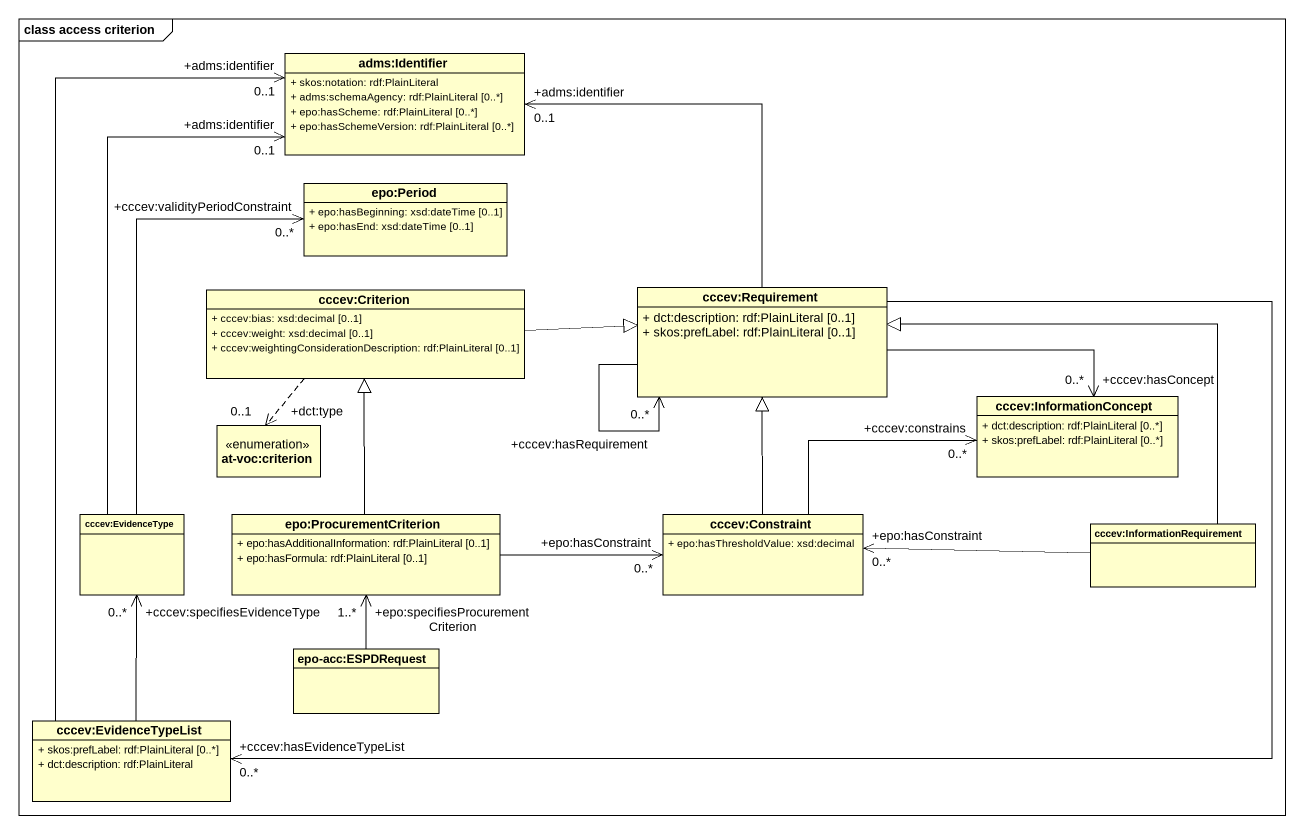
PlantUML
@startuml
mainframe class access criterion
hide circle
hide empty members
skinparam classAttributeIconSize 0
class "adms:Identifier" as adms_Identifier {
  + skos:notation: rdf:PlainLiteral
  + adms:schemaAgency: rdf:PlainLiteral [0..*]
  + epo:hasScheme: rdf:PlainLiteral [0..*]
  + epo:hasSchemeVersion: rdf:PlainLiteral [0..*]
}
class "epo:Period" as epo_Period {
  + epo:hasBeginning: xsd:dateTime [0..1]
  + epo:hasEnd: xsd:dateTime [0..1]
}
class "cccev:Criterion" as cccev_Criterion {
  + cccev:bias: xsd:decimal [0..1]
  + cccev:weight: xsd:decimal [0..1]
  + cccev:weightingConsiderationDescription: rdf:PlainLiteral [0..1]
}
class "cccev:Requirement" as cccev_Requirement {
  + dct:description: rdf:PlainLiteral [0..1]
  + skos:prefLabel: rdf:PlainLiteral [0..1]
}
class "cccev:InformationConcept" as cccev_InformationConcept {
  + dct:description: rdf:PlainLiteral [0..*]
  + skos:prefLabel: rdf:PlainLiteral [0..*]
}
enum "at-voc:criterion" as at_voc_criterion
class "cccev:EvidenceType" as cccev_EvidenceType
class "epo:ProcurementCriterion" as epo_ProcurementCriterion {
  + epo:hasAdditionalInformation: rdf:PlainLiteral [0..1]
  + epo:hasFormula: rdf:PlainLiteral [0..1]
}
class "cccev:Constraint" as cccev_Constraint {
  + epo:hasThresholdValue: xsd:decimal
}
class "cccev:InformationRequirement" as cccev_InformationRequirement
class "epo-acc:ESPDRequest" as epo_acc_ESPDRequest
class "cccev:EvidenceTypeList" as cccev_EvidenceTypeList {
  + skos:prefLabel: rdf:PlainLiteral [0..*]
  + dct:description: rdf:PlainLiteral
}
cccev_Criterion -right-|> cccev_Requirement
cccev_Criterion ..> "+dct:type\n0..1" at_voc_criterion
cccev_Requirement -up-> "+adms:identifier\n0..1" adms_Identifier
cccev_Requirement --> "+cccev:hasRequirement\n0..*" cccev_Requirement
cccev_Requirement -right-> "+cccev:hasConcept\n0..*" cccev_InformationConcept
cccev_Requirement --> "+cccev:hasEvidenceTypeList\n0..*" cccev_EvidenceTypeList
cccev_EvidenceType -up-> "+adms:identifier\n0..1" adms_Identifier
cccev_EvidenceType -up-> "+cccev:validityPeriodConstraint\n0..*" epo_Period
epo_ProcurementCriterion -up-|> cccev_Criterion
epo_ProcurementCriterion -right-> "+epo:hasConstraint\n0..*" cccev_Constraint
cccev_Constraint -up-|> cccev_Requirement
cccev_Constraint -right-> "+cccev:constrains\n0..*" cccev_InformationConcept
cccev_InformationRequirement -left-|> cccev_Requirement
cccev_InformationRequirement -left-> "+epo:hasConstraint\n0..*" cccev_Constraint
epo_acc_ESPDRequest -up-> "+epo:specifiesProcurementCriterion\n1..*" epo_ProcurementCriterion
cccev_EvidenceTypeList -up-> "+adms:identifier\n0..1" adms_Identifier
cccev_EvidenceTypeList -up-> "+cccev:specifiesEvidenceType\n0..*" cccev_EvidenceType
@enduml
